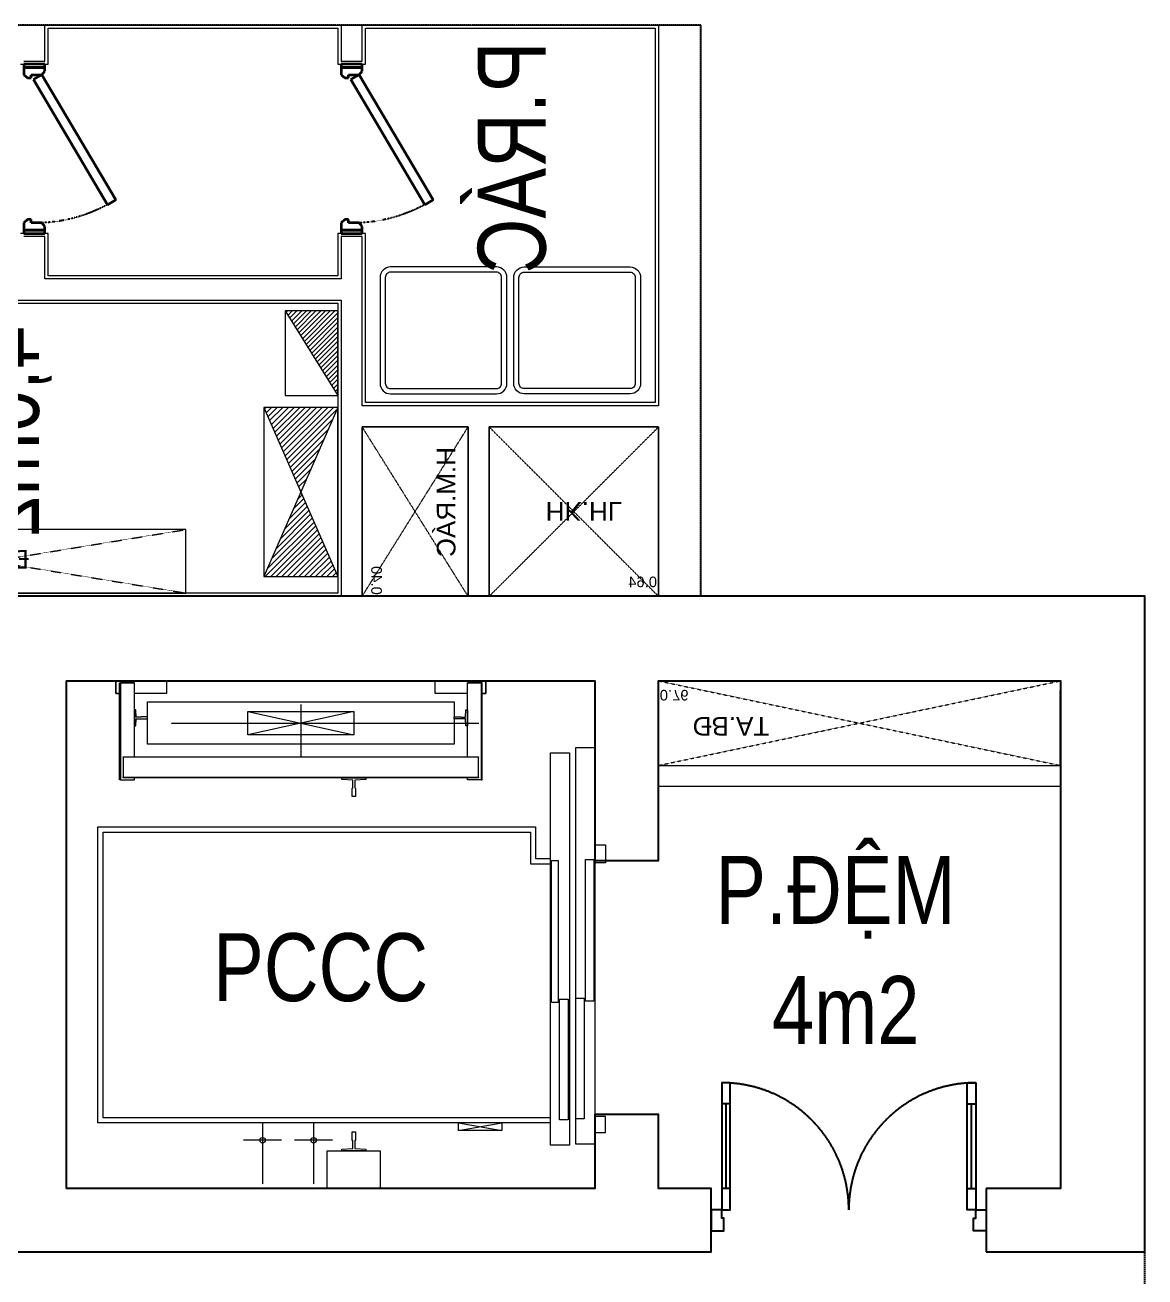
# Model space of a CAD drawing. Header units: millimetres. Extents: x 0 to 10600, y 0 to 11800.
# Drawn here: x 5306 to 10600, y 5882 to 11800 of the extents above; entities that cross this region are included whole.
import ezdxf
from ezdxf.enums import TextEntityAlignment as Align
from ezdxf.xclip import XClip

# ---------------------------------------------------------------- set-up
doc = ezdxf.new("R2010")
doc.units = ezdxf.units.MM
doc.header["$XCLIPFRAME"] = 2
for name, pattern in [('HIDDEN', [9.525, 6.35, -3.175]), ('HIDDEN3', [0.2, 0.1, -0.1]), ('Xr_truc thang N3 tang dien hinh$0$T-Can ho$0$HIDDEN3', [0.2, 0.1, -0.1]), ('Xref Y2-Y4 ME$0$Xref MB Y2.Y4$0$Xr_truc thang N3 tang dien hinh$0$T-Can ho$0$HIDDEN3', [0.2, 0.1, -0.1]), ('Xref.Trục tầng 1$0$CENTER2', [1.125, 0.75, -0.125, 0.125, -0.125])]:
    doc.linetypes.add(name, pattern=pattern)
doc.layers.get('0').update_dxf_attribs({"color": 231})
for name, color, linetype in [('A-CONC', 2, 'Continuous'), ('A-DOOR', 142, 'Continuous'), ('MDI-BAO-TM', 3, 'HIDDEN')]:
    doc.layers.add(name, color=color, linetype=linetype)
for name, color, linetype, lineweight in [('A-FNSH', 253, 'Continuous', 9), ('A-HIDD', 45, 'HIDDEN', 9), ('A-LITE', 9, 'Continuous', 9), ('A-TEXT', 255, 'Continuous', 25), ('A-Truc', 10, 'Xref.Trục tầng 1$0$CENTER2', 9), ('A-WALL', 1, 'Continuous', 13)]:
    doc.layers.add(name, color=color, linetype=linetype, lineweight=lineweight)
doc.styles.add('MDI_Chu Thuong', font='arial.ttf', dxfattribs={"width": 0.8})
doc.styles.add('Xr_truc thang N3 tang dien hinh$0$T-Can ho$0$Arial', font='arial.ttf')
doc.styles.add('Xref Y2-Y4 ME$0$Xref MB Y2.Y4$0$Xr_truc thang N3 tang dien hinh$0$T-Can ho$0$Arial', font='arial.ttf')

# ---------------------------------------------------------------- blocks, each defined once
blk = doc.blocks.new('THANG TÀNG DH_dwg_MB DH 5T TC 180$0$2_thang maycuon$0$Z$W__23185-2265523-MẶT BẰNG TẦNG 08-11')
at = {"flags": 128}
blk.add_lwpolyline([(57, -89), (-57, -89), (-57, -81), (-4.75, -78), (-4.75, -41.25), (-8, -38), (-8, 0), (8, 0), (8, -38), (4.75, -41.25), (4.75, -78), (57, -81)], close=True, dxfattribs=at)
blk = doc.blocks.new('THANG TÀNG DH_dwg_tm1400x2100mb-2265527-MẶT BẰNG TẦNG 08-11')
for p, q in [((1812.3, 2080), (1817, 2080)), ((710, 1945), (1210, 1835))]:
    blk.add_line(p, q)
at = {"flags": 128}
for points in [[(325, 2090), (85, 2090), (85, 2030), (103, 2030), (85, 2030), (85, 2090), (325, 2090), (325, 2030), (173, 2030)], [(103, 2080), (107.7, 2080), (107.7, 1621.5), (103, 1621.5), (103, 2080), (107.7, 2080), (110, 2080), (118, 2080), (170.7, 2080), (173, 2080)], [(173, 1731.5), (173, 2080), (170.7, 2080), (118, 2080), (110, 2080), (107.7, 2080)], [(1747, 2030), (1595, 2030), (1595, 2090), (1835, 2090), (1835, 2030), (1817, 2030), (1835, 2030), (1835, 2090), (1595, 2090)], [(1812.3, 1621.5), (1817, 1621.5), (1817, 2080), (1812.3, 2080), (1810, 2080), (1802, 2080), (1810, 2080), (1812.3, 2080), (1812.3, 1621.5), (1810, 1621.5), (1802, 1621.5), (1749.3, 1621.5), (1747, 1621.5), (1747, 1631.5)], [(1747, 1731.5), (1747, 2080), (1802, 2080), (1747, 2080)], [(1210, 1945), (1210, 1835), (710, 1835), (710, 1945), (1210, 1945), (710, 1835)], [(120, 1729), (120, 1731.5), (1800, 1731.5), (1800, 1729)], [(1800, 1634), (1800, 1638.2), (1800, 1641.4), (1800, 1649.8), (1800, 1713.2), (1800, 1721.6), (1800, 1724.8), (1800, 1729), (120, 1729), (120, 1724.8), (120, 1721.6), (120, 1713.2), (120, 1649.8), (120, 1641.4), (120, 1638.2), (120, 1634)], [(2139.4, 1750), (2229.4, 1750), (2229.4, -105), (2140, -105), (2140, 1750)], [(107.7, 1621.5), (110, 1621.5), (118, 1621.5), (170.7, 1621.5), (173, 1621.5), (173, 1631.5)], [(2140, 0), (0, 0), (0, 1400), (2070, 1400), (2070, 1250), (2140, 1250)], [(2140, 25), (25, 25), (25, 1375), (2045, 1375), (2045, 1225), (2140, 1225)], [(2260, 590), (2300, 590), (2300, 20), (2260, 20)], [(2350, -25), (2350, -45), (2400, -45), (2400, 30), (2350, 30)], [(1704.7, -35), (1909.7, 0), (1909.7, -35), (1704.7, -35), (1704.7, 0), (1909.7, -35)], [(1085, -310), (1085, -131.5), (1335, -131.5), (1335, -310)]]:
    blk.add_lwpolyline(points, dxfattribs=at)
for points in [[(107.7, 2075.6), (107.7, 2074.9)], [(1685, 1790), (235, 1790), (235, 1990), (1685, 1990)], [(182, 1919), (180, 1952.5), (173, 1952.5), (173, 1877.5), (180, 1877.5), (182, 1911), (204, 1911), (205, 1910), (235, 1910), (235, 1920), (205, 1920), (204, 1919)], [(1738, 1919), (1740, 1952.5), (1747, 1952.5), (1747, 1877.5), (1740, 1877.5), (1738, 1911), (1716, 1911), (1715, 1910), (1685, 1910), (1685, 1920), (1715, 1920), (1716, 1919)], [(2350, 1775), (2350, -100), (2260, -100), (2260, 1775)], [(1800, 1631.5), (120, 1631.5), (120, 1634), (1800, 1634)], [(1153, 1631.5), (1267, 1631.5), (1267, 1623.5), (1214.7, 1620.5), (1214.7, 1583.7), (1218, 1580.5), (1218, 1542.5), (1202, 1542.5), (1202, 1580.5), (1205.2, 1583.7), (1205.2, 1620.5), (1153, 1623.5)], [(2400, 1315), (2400, 1230), (2350, 1230), (2350, 1315)], [(2345, 1245), (2345, 575), (2305, 575), (2305, 1245)], [(2145, 570), (2145, 1240), (2177, 1240), (2177, 570)], [(2224, 585), (2224, 15), (2182, 15), (2182, 585)]]:
    blk.add_lwpolyline(points, close=True, dxfattribs=at)
for centre in [(779, -81.5), (1020, -81.5)]:
    blk.add_circle(centre, 13)
at = {"layer": 'A-Truc'}
for p, q in [((960, 1980), (960, 1730)), ((346.9, 1890), (1801, 1890)), ((779, 0.5), (779, -289.5)), ((1020, 0.5), (1020, -289.5)), ((869, -81.5), (689, -81.5)), ((1110, -81.5), (930, -81.5))]:
    blk.add_line(p, q, dxfattribs=at)
at = {"zscale": -1}
blk.add_blockref('THANG TÀNG DH_dwg_MB DH 5T TC 180$0$2_thang maycuon$0$Z$W__23185-2265523-MẶT BẰNG TẦNG 08-11', (1210, -42.5), dxfattribs=at)
blk = doc.blocks.new('*U22')
blk.add_lwpolyline([(0, 0), (0, 399.9), (1900.1, 399.9), (1900.1, 0)], close=True)
at = {"linetype": 'Xr_truc thang N3 tang dien hinh$0$T-Can ho$0$HIDDEN3'}
for points in [[(0, 0), (1900.1, 399.9)], [(0, 399.9), (1900.1, 0)]]:
    blk.add_lwpolyline(points, dxfattribs=at)
at = {"style": 'Xr_truc thang N3 tang dien hinh$0$T-Can ho$0$Arial'}
blk.add_text('0.76', height=50, dxfattribs=at).set_placement((6.6, 42.7))
blk.add_attdef('--', text='', height=88, dxfattribs=at).set_placement((126.6, 189.6), align=Align.MIDDLE_CENTER)
blk = doc.blocks.new('*U20')
for p, q in [((-500, -90), (-500, -50)), ((-100, -90), (-100, -50)), ((-100, -70), (-500, -70)), ((-500, -1210), (-500, -1250)), ((-100, -1230), (-500, -1230)), ((-100, -1210), (-100, -1250))]:
    blk.add_line(p, q)
for points in [[(100, 0), (100, -60), (40, -60), (40, -50), (0, -50), (0, 0)], [(0, -50), (0, -90), (-600, -90), (-600, -50)], [(0, -1250), (0, -1210), (-600, -1210), (-600, -1250)], [(100, -1300), (100, -1240), (40, -1240), (40, -1250), (0, -1250), (0, -1300)]]:
    blk.add_lwpolyline(points, close=True)
at = {"linetype": 'HIDDEN', "ltscale": 1000}
for centre, start, end in [((0, -50), 180.00004, 270), ((0, -1250), 90, 179.99996)]:
    blk.add_arc(centre, 600, start, end, dxfattribs=at)
blk = doc.blocks.new('TUCC')
at = {"layer": 'A-FNSH'}
h = blk.add_hatch(dxfattribs=at)
h.set_pattern_fill('ANSI31', color=8, scale=5, angle=90)
h.set_pattern_definition([(135, (159303.51, -210150.06), (-11.2253, -11.2253), [])])
h.paths.add_polyline_path([(159303.5, -210150.1), (159053.5, -210550.1), (159303.5, -210550.1)])
for p, q in [((159053.5, -210550.1), (159053.5, -210150.1)), ((159053.5, -210550.1), (159303.5, -210150.1)), ((159053.5, -210150.1), (159303.5, -210150.1)), ((159303.5, -210150.1), (159303.5, -210550.1)), ((159303.5, -210550.1), (159053.5, -210550.1))]:
    blk.add_line(p, q, dxfattribs=at)
blk = doc.blocks.new('*X12')
at = {"color": 0}
for p, q in [((32025, 38839.7), (32032.1, 38846.9)), ((32025, 38813.2), (32050.6, 38838.8)), ((32025, 38786.7), (32069, 38830.7)), ((32025, 38760.2), (32087.5, 38822.7)), ((32567.1, 38612.8), (32788.1, 38833.9)), ((32585.5, 38604.8), (32825, 38844.2)), ((32025, 38733.7), (32105.9, 38814.6)), ((32025, 38707.2), (32124.4, 38806.5)), ((32025, 38680.6), (32142.8, 38798.5)), ((32025, 38654.1), (32161.3, 38790.4)), ((32025, 38627.6), (32179.7, 38782.3)), ((32025, 38601.1), (32198.2, 38774.2)), ((32025, 38574.6), (32216.6, 38766.2)), ((32511.7, 38637.1), (32646.7, 38772)), ((32530.2, 38629), (32693.8, 38792.6)), ((32548.6, 38620.9), (32740.9, 38813.2)), ((32604, 38596.7), (32825, 38817.7)), ((32622.4, 38588.6), (32825, 38791.2)), ((32640.9, 38580.6), (32825, 38764.7)), ((32025, 38548.1), (32235, 38758.1)), ((32025, 38521.5), (32253.5, 38750)), ((32033.8, 38503.9), (32271.9, 38742)), ((32081, 38524.5), (32290.4, 38733.9)), ((32128.1, 38545.1), (32308.8, 38725.8)), ((32175.3, 38565.7), (32327.3, 38717.8)), ((32222.4, 38586.4), (32345.7, 38709.7)), ((32456.4, 38661.3), (32505.2, 38710.1)), ((32474.8, 38653.2), (32552.4, 38730.7)), ((32493.3, 38645.1), (32599.5, 38751.4)), ((32659.3, 38572.5), (32825, 38738.2)), ((32677.8, 38564.4), (32825, 38711.7)), ((32269.5, 38607), (32364.2, 38701.6)), ((32316.7, 38627.6), (32382.6, 38693.5)), ((32363.8, 38648.2), (32401.1, 38685.5)), ((32411, 38668.9), (32419.5, 38677.4)), ((32438, 38669.3), (32458.1, 38689.5)), ((32696.2, 38556.3), (32825, 38685.1)), ((32714.6, 38548.3), (32825, 38658.6)), ((32733.1, 38540.2), (32825, 38632.1)), ((32751.5, 38532.1), (32825, 38605.6)), ((32770, 38524.1), (32825, 38579.1)), ((32788.4, 38516), (32825, 38552.6)), ((32806.9, 38507.9), (32825, 38526))]:
    blk.add_line(p, q, dxfattribs=at)
blk = doc.blocks.new('P3')
at = {"layer": 'A-FNSH'}
for p, q in [((-400, 175), (400, 175)), ((-400, 175), (400, -175)), ((-400, -175), (400, 175)), ((-400, -175), (-400, 175)), ((400, 175), (400, -175)), ((400, -175), (-400, -175))]:
    blk.add_line(p, q, dxfattribs=at)
at = {"layer": 'A-FNSH', "color": 8}
blk.add_blockref('*X12', (-32425, -38675), dxfattribs=at)
blk = doc.blocks.new('*U27')
blk.add_lwpolyline([(0, 0), (0, 300), (1830.5, 300), (1830.5, 0)], close=True)
at = {"linetype": 'Xref Y2-Y4 ME$0$Xref MB Y2.Y4$0$Xr_truc thang N3 tang dien hinh$0$T-Can ho$0$HIDDEN3'}
for points in [[(0, 0), (1830.5, 300)], [(0, 300), (1830.5, 0)]]:
    blk.add_lwpolyline(points, dxfattribs=at)
at = {"style": 'Xref Y2-Y4 ME$0$Xref MB Y2.Y4$0$Xr_truc thang N3 tang dien hinh$0$T-Can ho$0$Arial'}
blk.add_text('0.55', height=50, dxfattribs=at).set_placement((6.6, 42.7))
blk.add_attdef('--', text='', height=88, dxfattribs=at).set_placement((126.6, 189.6), align=Align.MIDDLE_CENTER)
blk = doc.blocks.new('*U23')
blk.add_lwpolyline([(0, 0), (0, 500.3), (800, 500.3), (800, 0)], close=True)
at = {"linetype": 'Xref Y2-Y4 ME$0$Xref MB Y2.Y4$0$Xr_truc thang N3 tang dien hinh$0$T-Can ho$0$HIDDEN3'}
for points in [[(0, 0), (800, 500.3)], [(0, 500.3), (800, 0)]]:
    blk.add_lwpolyline(points, dxfattribs=at)
at = {"style": 'Xref Y2-Y4 ME$0$Xref MB Y2.Y4$0$Xr_truc thang N3 tang dien hinh$0$T-Can ho$0$Arial'}
blk.add_text('0.40', height=50, dxfattribs=at).set_placement((6.6, 42.7))
blk.add_attdef('--', text='', height=88, dxfattribs=at).set_placement((126.6, 189.6), align=Align.MIDDLE_CENTER)
blk = doc.blocks.new('*U17')
blk.add_lwpolyline([(0, 0), (0, 800), (800, 800), (800, 0)], close=True)
at = {"linetype": 'Xr_truc thang N3 tang dien hinh$0$T-Can ho$0$HIDDEN3'}
for points in [[(0, 0), (800, 800)], [(0, 800), (800, 0)]]:
    blk.add_lwpolyline(points, dxfattribs=at)
at = {"style": 'Xr_truc thang N3 tang dien hinh$0$T-Can ho$0$Arial'}
blk.add_text('0.64', height=50, dxfattribs=at).set_placement((6.6, 42.7))
blk.add_attdef('--', text='', height=88, dxfattribs=at).set_placement((126.6, 189.6), align=Align.MIDDLE_CENTER)
blk = doc.blocks.new('s1_cuaky_830')
at = {"lineweight": 35, "extrusion": (0, 0, -1)}
for p, q in [((18500, -3595.6), (18400, -3595.6)), ((18400, -3595.6), (18400, -3610.6)), ((18500, -3610.6), (18500, -3595.6)), ((18500, -3610.6), (18400, -3610.6)), ((18400, -3610.6), (18400, -3628.3)), ((18400, -3610.6), (18490, -3610.6)), ((18400, -3628.3), (18415, -3645.6)), ((18415, -3645.6), (18465, -3645.6)), ((18465, -3645.6), (18465, -3660.6)), ((18465, -3660.6), (18483, -3660.6)), ((18483, -3660.6), (18500, -3645.6)), ((18500, -3645.6), (18500, -3610.6)), ((18103.7, -3731.4), (18065, -3754.4)), ((18415, -4345.6), (18065, -3754.4)), ((18453.7, -4322.7), (18103.7, -3731.4)), ((18415, -4345.6), (18400, -4362.8)), ((18400, -4362.8), (18400, -4380.6)), ((18453.7, -4322.7), (18415, -4345.6)), ((18465, -4345.6), (18415, -4345.6)), ((18465, -4330.5), (18465, -4345.6)), ((18483, -4330.5), (18465, -4330.5)), ((18500, -4345.6), (18483, -4330.5)), ((18500, -4380.6), (18500, -4345.6)), ((18400, -4380.6), (18500, -4380.6)), ((18400, -4380.6), (18400, -4395.6)), ((18490, -4380.6), (18400, -4380.6)), ((18400, -4395.6), (18500, -4395.6)), ((18500, -4395.6), (18500, -4380.6))]:
    blk.add_line(p, q, dxfattribs=at)
at = {"linetype": 'HIDDEN3', "extrusion": (0, 0, -1)}
blk.add_arc((-18445.4, -4360.9), 715.9, 57.90313, 87.56572, dxfattribs=at)
blk = doc.blocks.new('s1_thungrac')
for points in [[(19311.2, -9384.7), (18811.2, -9384.7, -0.414214), (18761.2, -9334.7), (18761.2, -8834.7, -0.414214), (18811.2, -8784.7), (19311.2, -8784.7, -0.414214), (19361.2, -8834.7), (19361.2, -9334.7, -0.414214)], [(19311.2, -9359.7), (18811.2, -9359.7, -0.414214), (18786.2, -9334.7), (18786.2, -8834.7, -0.414214), (18811.2, -8809.7), (19311.2, -8809.7, -0.414214), (19336.2, -8834.7), (19336.2, -9334.7, -0.414214)]]:
    blk.add_lwpolyline(points, format="xyb", close=True)
blk = doc.blocks.new('x_kt_i1_8500')
at = {"layer": 'A-FNSH', "ltscale": 0.3}
for points in [[(20532.8, -1785.6), (20532.8, -10315.6), (20317.8, -10315.6), (17617.8, -10315.6), (17402.8, -10315.6)], [(17802.8, -7085.6), (17802.8, -7215.6), (17632.8, -7215.6), (17632.8, -8585.6), (17802.8, -8585.6), (17802.8, -8715.6), (17632.8, -8715.6), (17632.8, -10085.6), (19402.8, -10085.6), (19402.8, -8715.6), (18602.8, -8715.6), (18602.8, -8585.6), (18802.8, -8585.6), (18802.8, -7215.6), (18602.8, -7215.6), (18602.8, -7085.6)], [(18932.8, -6785.6), (18932.8, -8585.6), (20302.8, -8585.6), (20302.8, -5635.6)]]:
    blk.add_lwpolyline(points, dxfattribs=at)
at = {"layer": 'A-WALL'}
for points in [[(20517.8, -1800.6), (20517.8, -10300.6), (20317.8, -10300.6), (17617.8, -10300.6), (17417.8, -10300.6)], [(17787.8, -7100.6), (17787.8, -7200.6), (17617.8, -7200.6), (17617.8, -8600.6), (17787.8, -8600.6), (17787.8, -8700.6), (17617.8, -8700.6), (17617.8, -10100.6), (19417.8, -10100.6), (19417.8, -8700.6), (18617.8, -8700.6), (18617.8, -8600.6), (18817.8, -8600.6), (18817.8, -7200.6), (18617.8, -7200.6), (18617.8, -7100.6)], [(18917.8, -6800.6), (18917.8, -8600.6), (20317.8, -8600.6), (20317.8, -5620.6)]]:
    blk.add_lwpolyline(points, dxfattribs=at)
for points in [[(20317.8, -9200.6), (20317.8, -8700.6), (19517.8, -8700.6), (19517.8, -9200.6)], [(19517.8, -9300.6), (19517.8, -10100.6), (20317.8, -10100.6), (20317.8, -9300.6)]]:
    blk.add_lwpolyline(points, close=True, dxfattribs=at)
at = {"layer": 'A-DOOR', "ltscale": 0.3, "xscale": -1, "rotation": 270}
for p in [(22198.4, -25600.6), (22198.4, -27100.6)]:
    blk.add_blockref('s1_cuaky_830', p, dxfattribs=at)
at = {"layer": 'A-FNSH', "color": 7}
for name, p, rotation in [('P3', (19825.3, -8410.6), 0.001102467970472781), ('TUCC', (229516.6, 150722), 270.0011024679706)]:
    blk.add_blockref(name, p, dxfattribs=dict(at, rotation=rotation))
at = {"layer": 'A-LITE', "linetype": 'HIDDEN', "ltscale": 0.3}
ref = blk.add_blockref('*U27', (20002.8, -6035.6), dxfattribs=dict(at, rotation=270.0011024742526))
ref.add_attrib('--', 'ĐIỆN+ TTLL', dxfattribs={"layer": '0', "height": 88, "rotation": 90.0011, "style": 'Xref Y2-Y4 ME$0$Xref MB Y2.Y4$0$Xr_truc thang N3 tang dien hinh$0$T-Can ho$0$Arial'}).set_placement((20143.8, -6781.2, 0), align=Align.MIDDLE_CENTER)
ref = blk.add_blockref('*U23', (20317.8, -8700.6), dxfattribs=dict(at, rotation=179.99660431415))
ref.add_attrib('--', 'H.M.RÁC', dxfattribs={"layer": '0', "height": 88, "rotation": 359.9966, "style": 'Xref Y2-Y4 ME$0$Xref MB Y2.Y4$0$Xr_truc thang N3 tang dien hinh$0$T-Can ho$0$Arial'}).set_placement((19872.1, -9097.2, 0), align=Align.MIDDLE_CENTER)
blk.add_blockref('s1_thungrac', (0, 0), dxfattribs=at)
ref = blk.add_blockref('*U17', (20317.8, -10100.8), dxfattribs=dict(at, rotation=90.00110246797065))
ref.add_attrib('--', 'HK.HL', dxfattribs={"layer": '0', "height": 88, "rotation": 270.0011, "style": 'Xr_truc thang N3 tang dien hinh$0$T-Can ho$0$Arial'}).set_placement((19916.5, -9748.6), align=Align.MIDDLE_CENTER)
at = {"layer": 'A-LITE', "linetype": 'HIDDEN', "ltscale": 0.3, "xscale": -1, "rotation": 180}
blk.add_blockref('s1_thungrac', (0, -18801.2), dxfattribs=at)
at = {"layer": 'A-TEXT', "ltscale": 0.3, "style": 'MDI_Chu Thuong', "width": 0.8}
for s, p in [('4,0m2', (19043.4, -7172.3)), ('P.RÁC', (17695.1, -9567.9))]:
    blk.add_text(s, height=320.98, dxfattribs=at).set_placement(p)
blk = doc.blocks.new('DTD@804050926119089')
at = {"layer": 'A-CONC'}
for points in [[(4525, -100), (5275, -100), (5275, 3000), (-5325, 3000), (-5325, -100), (-4375, -100)], [(175, 2600), (175, 200)], [(175, 2600), (2675, 2600), (2675, 1750), (2975, 1750), (2975, 2600), (4875, 2600), (4875, 200), (4525, 200)], [(-125, 200), (-675, 200), (-675, -100), (3225, -100), (3225, 200), (2975, 200), (2975, 550), (2675, 550), (2675, 200), (175, 200)], [(4525, 200), (4525, -100)]]:
    blk.add_lwpolyline(points, dxfattribs=at)
at = {"layer": 'A-WALL'}
blk.add_lwpolyline([(4874.9, 2200), (4874.9, 2100), (2975, 2100), (2975, 2200)], close=True, dxfattribs=at)
at = {"layer": 'A-DOOR', "rotation": 270}
blk.add_blockref('*U20', (4525, 100), dxfattribs=at)
at = {"layer": 'A-HIDD'}
ref = blk.add_blockref('*U22', (2974.9, 2599.9), dxfattribs=dict(at, xscale=-1, rotation=179.9983905956681))
ref.add_attrib('--', 'TA.BÐ', dxfattribs={"layer": '0', "height": 88, "rotation": 179.99839, "style": 'Xr_truc thang N3 tang dien hinh$0$T-Can ho$0$Arial'}).set_placement((3318, 2385), align=Align.MIDDLE_CENTER)
at = {"layer": 'A-LITE', "ltscale": 0.3, "zscale": -1, "rotation": 359.9983905956682}
blk.add_blockref('THANG TÀNG DH_dwg_tm1400x2100mb-2265527-MẶT BẰNG TẦNG 08-11', (324.8, 510), dxfattribs=at)
at = {"layer": 'A-WALL'}
ref = blk.add_blockref('x_kt_i1_8500', (-7125.6, 23317.8), dxfattribs=dict(at, xscale=-1, rotation=90))
XClip(ref).set_block_clipping_path([(17617.7857768962, -10300.580114403), (20317.7857768962, -1800.580114403)])
at = {"layer": 'A-TEXT', "ltscale": 0.3, "style": 'MDI_Chu Thuong', "width": 0.8}
blk.add_text('PCCC', height=320.98, dxfattribs=at).set_placement((870.3, 1085.9))
at = {"layer": 'A-TEXT', "ltscale": 0.3, "char_height": 320.9832, "width": 1167.223, "attachment_point": 9, "line_spacing_factor": 0.941778, "style": 'MDI_Chu Thuong'}
for s, insert in [('\\pt1016,2032,3048,4064,5080,6096,7112,8128,9144,10160,11176,12192,13208,14224,15240,16256,17272,18288,19304,20320,21336,22352,23368,24384,25400,26416,27432,28448,29464,30480,31496,32512;P.ĐỆM', (4380.2, 1380.4)), ('\\pxt4.8381,9.67619,14.51429,19.35238,24.19048,29.02857,33.86667,38.70476,43.54286,48.38095,53.21905,58.05714,62.89524,67.73333,72.57143,77.40952,82.24762,87.08571,91.92381,96.7619,101.6,106.4381,111.27619,116.11429,120.95238,125.79048,130.62857,135.46667,140.30476,145.14286,149.98095,154.81905;4m2', (4209.2, 883.4))]:
    blk.add_mtext(s, dxfattribs=dict(at, insert=insert))

msp = doc.modelspace()

# ---------------------------------------------------------------- linework, layer by layer
at = {"layer": 'MDI-BAO-TM'}
msp.add_lwpolyline([(-0.2, 11800), (-0.2, 0), (10599.8, 0), (10599.8, 9100), (8499.8, 9100), (8499.8, 11800)], close=True, dxfattribs=at)

# ---------------------------------------------------------------- block references
msp.add_blockref('DTD@804050926119089', (5324.8, 6100))

doc.saveas('drawing.dxf')
